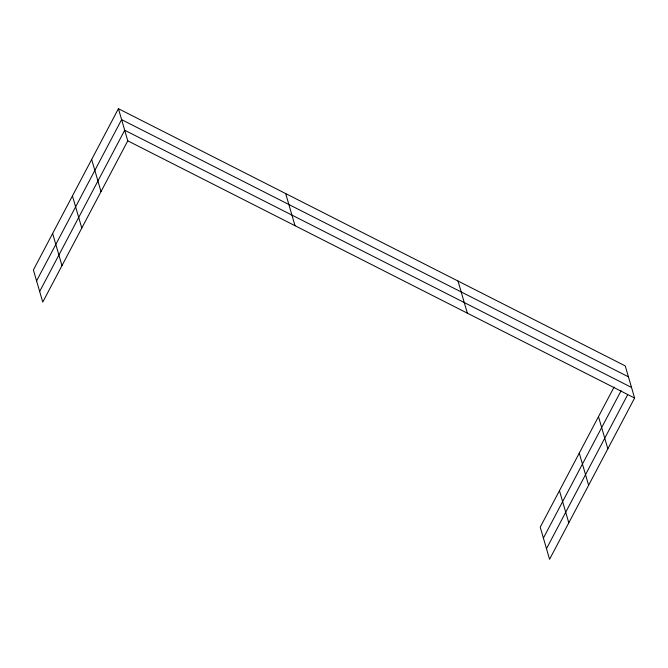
<?xml version="1.0" encoding="UTF-8"?>
<svg xmlns="http://www.w3.org/2000/svg" width="668" height="668" viewBox="0 0 668 668"><rect width="100%" height="100%" fill="white"/><g stroke="black" fill="none" stroke-linecap="round" stroke-linejoin="round"><path stroke-width="1" d="M118.428 108.7L33.4 269.964L42.752 302.103L127.772 140.839L118.428 108.7L625.248 365.897L634.6 398.036L549.572 559.3L540.228 527.161L614.059 387.114M36.581 280.894L121.601 119.63L628.429 376.819M39.663 291.498L124.691 130.235L631.51 387.432M543.401 538.082L621.131 390.663M546.491 548.695L627.619 394.813M127.772 140.839L634.6 398.036M598.486 416.648L607.838 448.796M579.265 453.113L588.617 485.26M559.45 490.688L568.802 522.835M457.998 281.019L467.35 313.167M285.679 193.57L295.031 225.717M91.666 159.452L101.018 191.599M72.436 195.924L81.788 228.064M52.63 233.491L61.974 265.639"/></g></svg>
